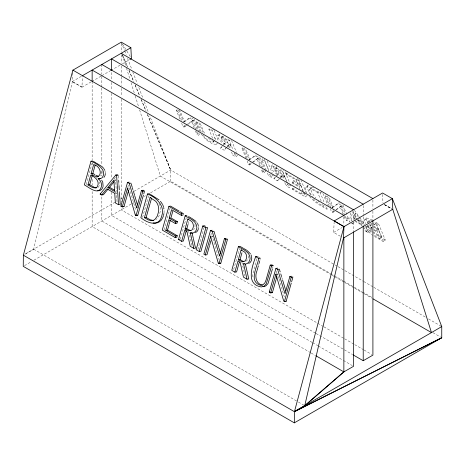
<?xml version="1.0" encoding="UTF-8"?>
<svg xmlns="http://www.w3.org/2000/svg" width="465" height="465" viewBox="0 0 465 465"><rect width="100%" height="100%" fill="white"/><g stroke="black" fill="none" stroke-linecap="round" stroke-linejoin="round"><path stroke-width="0.35" stroke-dasharray="2.33 1.74" d="M102.16 171.428L101.94 173.497L100.649 175.712M164.04 212.894L164.099 210.227M72.778 72.982L72.395 81.52L33.672 249.199L24.383 254.524M81.962 87.042L72.278 81.602L81.956 87.193L82.439 76.37M340.403 236.267L333.672 232.413L334.12 222.375M219.48 134.007L217.754 135.763L218.126 138.035L220.683 141.325L224.095 144.214L225.816 142.453L222.404 139.564L219.846 136.274L219.48 134.007L220.241 133.699M271.072 166.394L271.444 168.667L272.513 170.289L277.407 174.84L279.134 173.079L274.234 168.528L273.164 166.906L272.792 164.633L271.072 166.394L271.839 166.092L274.472 166.894L282.575 171.475L287.265 182.885M351.424 223.334L352.476 223.938L352.633 222.997M354.661 219.364L354.812 218.422L353.092 220.183M355.696 213.266L353.975 215.028L353.237 219.468L354.958 217.713L355.696 213.266L358.73 217.446M350.901 212.732L349.32 222.125L351.04 220.364L352.447 212.017M86.095 184.681L92.14 163.064M127.776 187.412L128.514 184.779M142.569 217.422L148.62 195.806M163.994 229.838L170.44 206.786M180.263 239.266L186.308 217.655M188.197 223.781L189.063 220.695M197.858 249.467L204.304 226.42M210.75 235.511L211.488 232.878M211.848 237.377L212.22 236.034L219.12 259.778M233.692 269.427L239.539 248.508M256.715 258.831L252.652 274.612L253.123 278.518M258.47 265.434L258.807 264.23M259.819 260.627L260.15 259.423M272.484 268.671L272.99 266.864M276.158 273.426L276.896 270.793M277.239 275.338L277.628 273.949L279.017 278.494M371.895 227.123L369.722 229.501L370.378 231.46L371.471 232.953M371.558 227.339L371.75 229.001M222.869 136.257L221.142 138.018C221.299 142.267 226.06 144.813 229.326 146.783L231.047 145.028C227.78 143.051 223.02 140.511 222.869 136.257L224.089 136.082M276.855 166.615L274.344 169.01L275.547 171.8A5.086 1.697 44.4 0 0 276.599 173.056L279.314 175.398L282.644 177.415L284.365 175.654L281.877 169.609M276.181 166.889L276.193 168.068L277.268 170.039A5.086 1.697 44.4 0 0 278.326 171.294L281.04 173.637L284.365 175.654M201.299 134.135C204.862 138.808 210 144.249 216.225 144.33L216.696 142.976M308.382 185.035L305.801 187.25L305.4 188.11L305.459 189.348L306.824 192.708M307.522 185.494L307.121 186.349C307.295 190.412 310.312 193.678 312.852 196.59M203.106 135.425C205.571 138.489 208.849 142.174 213.046 142.209L213.551 141.203M367.437 222.45L369.326 220.381L371.576 220.77M369.326 220.381L369.379 221.799M113.995 179.077L115.419 177.339M114.466 181.298L115.605 179.914L116.331 191.231L114.605 191.464M221.898 146.684L220.579 148.166L224.177 150.23L225.827 148.289M226.24 147.8L229.204 144.586L231.384 145.836L229.658 147.597L227.484 146.347M229.204 144.586L224.177 150.23M275.065 177.479L273.897 178.793L277.489 180.862L279.145 178.915M279.971 177.944L282.522 175.212L284.696 176.468L287.294 182.78M280.866 177.159L282.522 175.212M222.776 145.696L224.095 144.214M224.06 144.429L225.816 142.453M276.239 176.159L277.407 174.84M276.785 175.718L279.134 173.079M372.407 220.334L369.309 218.655L366.478 217.986L364.159 220.369L365.635 223.636M366.478 217.986L365.879 218.608L366.24 220.032L368.216 222.799M311.195 187.889L309.475 189.65M179.868 118.999L176.351 110.449L178.072 108.694M181.484 120.394L177.717 111.234L179.438 109.478L184.28 121.249L191.272 116.773M183.849 121.691L184.28 121.249M183.536 122.196L184.396 121.319M184.291 122.01L190.813 117.383M186.424 125.498L183.849 127.352L183.129 126.945L184.849 125.184L185.57 125.597L193.306 120.028L197.398 129.782M183.849 127.352L185.57 125.597M196.108 130.002L191.69 119.261L193.411 117.506M188.145 124.265L193.306 120.028M194.178 127.91L191.69 121.853L193.411 120.092M200.043 131.566L196.003 121.743L196.864 120.859M201.147 131.717L197.369 122.528L198.23 121.644M200.037 133.612L198.311 135.373L196.922 134.571L198.642 132.81M212.639 138.314L208.861 129.125L209.721 128.247M213.691 129.154L211.964 130.909L208.861 129.125M213.046 142.209L214.766 140.447M216.225 144.33L217.946 142.569M229.326 146.783L226.565 140.064L227.426 139.186M220.579 148.166L222.299 146.405M230.117 139.965L229.257 140.843L221.154 136.262L218.521 135.46L217.754 135.763M237.598 155.194L235.877 156.955L232.773 155.171L234.494 153.409L236.981 154.839M246.13 158.472L241.864 148.085L242.724 147.207M247.101 158.292L243.23 148.87L244.09 147.992M248.932 159.762L249.792 158.885L245.921 149.468M249.048 159.832L255.971 154.944M249.403 159.908L256.325 155.019M248.641 164.575L250.362 162.82L251.077 163.227L249.356 164.988L248.641 164.575L246.886 160.303M261.615 167.638L257.203 156.897L258.063 156.019M253.227 162.209L258.819 157.664L262.847 167.266M259.819 165.848L257.203 159.483L258.924 157.728M266.259 170.306L261.847 159.565L262.708 158.687M268.817 170.748L264.951 161.349L266.672 159.588M262.429 172.207L264.155 170.446L265.544 171.248L263.824 173.009L262.429 172.207L261.121 169.028M271.74 174.805L273.292 175.7L271.572 177.461L268.468 175.677L270.188 173.916M282.644 177.415L279.884 170.696L281.029 169.522M273.897 178.793L275.617 177.031M282.575 171.475L283.435 170.591M277.489 180.862L279.215 179.101M298.385 179.484L300.28 184.094L298.559 185.849L296.193 180.089L286.452 174.497L286.022 173.457L286.597 172.87M286.452 174.497L287.597 173.323M284.696 176.468L282.976 178.223L280.802 176.973M289.056 184.75L290.916 185.826L289.195 187.581L286.091 185.797L287.812 184.041M299.977 189.302L298.983 186.889L292.468 183.146L292.043 182.106L293.764 180.35L300.28 184.094M292.468 183.146L294.194 181.391L293.764 180.35M296.193 180.089L297.914 178.333M303.285 191.574L298.867 180.833L300.158 179.513M307.214 195.184L305.488 196.945L292.648 189.563L292.218 188.523L292.793 187.936M292.648 189.563L294.368 187.808M298.983 186.889L300.71 185.134L294.194 181.391M292.218 188.523L301.959 194.12L303.68 192.359M321.205 201.072L317.711 192.568L318.572 191.69M322.047 191.4L320.327 193.161L309.469 187.279L307.836 186.796L305.801 187.25M329.237 206.21L324.971 195.829L326.116 194.655M330.935 207.797L326.337 196.614L326.907 196.027M313.3 198.805A9.422 3.145 44.4 0 0 313.98 199.555A9.492 3.168 44.4 0 0 316.165 201.636L323.355 206.309L324.215 205.425M309.434 196.457L314.108 201.136L320.048 205.309L326.947 209.273L328.668 207.512M332.033 207.506L332.899 206.629L328.784 196.619M332.155 207.576L339.078 202.688M332.504 207.652L339.433 202.763M334.614 211.186L332.463 212.732L331.748 212.319L333.469 210.558M344.722 215.382L340.31 204.641L341.171 203.763M332.463 212.732L334.184 210.971M336.334 209.948L341.92 205.408L345.268 213.342M343.048 213.894L340.31 207.227L342.031 205.472M342.856 204.896L348.651 218.992L346.931 220.753L345.536 219.951L347.256 218.19L346.262 215.766M352.476 223.938L354.196 222.177M354.935 220.451L360.044 223.38L361.764 221.619L359.108 217.969M355.074 221.323L361.014 224.734L362.735 222.973L364.019 224.74M366.385 227.164L368.693 224.921L371.058 225.513L369.332 227.269L366.972 226.682L366.385 227.164C366.618 230.541 369.698 232.901 372.105 234.941M370.93 225.572L369.076 223.723M366.147 231.791L367.867 230.03L369.419 230.919L367.699 232.68L366.147 231.791L363.578 228.263M375.952 223.188L378.487 229.367L376.766 231.122L374.226 224.95L375.952 223.188L374.029 222.084M378.615 223.898L385.235 240.01L383.515 241.765L376.894 225.659L378.615 223.898L374.889 221.758M378.899 230.361L381.643 237.045L379.922 238.807L377.179 232.122L378.899 230.361L373.732 227.513M98.121 187.407L99.562 185.192L99.754 181.821M221.142 138.018L221.817 137.745L223.043 138.088L226.565 140.064M274.46 168.65L275.135 168.377A5.627 1.877 44.4 0 1 276.355 168.714L279.884 170.696M252.367 162.302L258.819 157.664M249.356 164.988L251.507 163.442M335.904 209.738L341.92 205.408M369.838 229.094L372.006 229.268M81.956 87.193L91.297 81.788M91.925 81.427L101.265 76.022M101.887 75.661L109.984 70.976M119.987 65.193L111.513 70.093L111.513 79.538M72.278 81.602L81.764 76.115M25.011 254.157L115.895 201.758M120.877 198.898L122.167 198.142M134.048 191.295L170.678 170.056L334.201 264.469M24.506 265.631L31.405 261.644M33.916 260.197L131.153 204.054M131.781 203.693L133.664 202.606M144.33 196.451L145.586 195.724M150.602 192.83L170.678 181.24L333.574 275.286M333.672 232.413L342.066 227.565M122.4 63.804L130.212 59.334M245.677 261.254L246.078 261.086A5.086 3.796 82.3 0 0 247.136 260.249L248.211 257.843L248.223 255.221M367.606 222.142L368.571 222.072M113.879 180.147L115.605 179.914M129.032 187.97L129.351 188L135.774 210.401M114.75 193.33L116.471 193.097L117.081 202.647M211.575 236.127L212.22 236.034M211.68 236.185L212.325 236.098M277.198 274.007L277.733 274.013M364.758 219.747L366.007 219.84L369.448 221.381M371 223.107L372.308 223.845M176.351 110.449L177.717 111.234M189.953 118.267L191.69 119.261M196.003 121.743L197.369 122.528M241.864 148.085L243.23 148.87M255.465 155.897L257.203 156.897M261.847 159.565L264.951 161.349M286.022 173.457L298.867 180.833M324.971 195.829L326.337 196.614M338.572 203.641L340.31 204.641M373.168 223.52L376.894 225.659M373.587 224.583L374.226 224.95M317.711 192.568L312.184 189.61A10.503 3.505 44.4 0 0 310.521 189.284A9.788 3.267 44.4 0 0 309.266 189.923L309.132 190.272A11.166 3.726 44.4 0 0 309.19 191.754L310.44 194.783M378.487 229.367L373.633 226.531M354.958 217.713L356.661 218.69M358.358 219.666L361.764 221.619M292.043 182.106L298.559 185.849M356.795 219.561L362.735 222.973M373.802 229.419L376.766 231.122M373.912 230.245L377.179 232.122M381.643 237.045L376.999 234.331L373.941 231.965M303.54 193.074L305.987 194.48M347.256 218.19L348.651 218.992M351.04 220.364L352.621 221.27M385.235 240.01L375.987 234.68L372.744 232.331M379.922 238.807L373.104 234.511M383.515 241.765L372.645 235.366M384.631 204.606L391.513 208.576M384.195 204.641L392.669 209.529M213.871 141.808L208.535 138.343M334.829 264.829L337.346 266.282M337.974 266.648L344.263 270.281M344.896 270.642L363.13 281.174M363.764 281.534L373.197 286.981M373.825 287.347L425.399 317.118M428.544 318.938L441.75 326.564M334.201 275.646L343.007 280.732M343.635 281.093L361.875 291.625M362.502 291.985L371.936 297.431M432.944 332.655L440.495 337.015M331.469 274.862L160.402 176.096L139.547 109.74M332.097 275.228L334.614 276.681M335.248 277.041L344.048 282.127M344.681 282.488L354.115 287.934M354.743 288.3L363.549 293.38M364.176 293.746L371.721 298.1M323.315 326.5L121.196 209.808L121.196 207.64M323.942 326.86L344.03 338.456M344.658 338.822L354.074 344.257M354.702 344.617L363.491 349.692M364.118 350.058L371.651 354.406M315.52 333.178L111.513 215.394L111.513 192.15M316.148 333.539L352.551 354.557M312.114 342.391L101.835 220.985L101.835 195.562M312.742 342.752L317.764 345.652M318.391 346.012L342.874 360.148M343.501 360.509L352.29 365.583M310.591 352.691L92.151 226.577L92.151 190.981M311.219 353.051L315.613 355.591M33.672 249.199L297.827 401.708M298.454 402.074L304.744 405.701M257.906 256.721L260.487 258.22M114.989 192.237L116.471 193.097M384.619 204.641L392.059 209.163M318.083 201.153L319.275 201.99M96.395 177.235L97.592 178.165M371.913 228.292L368.414 224.921M367.35 225.484L369.315 227.222M372.221 231.843L368.716 227.728L368.106 225.409M371.994 225.246L370.669 223.863M365.298 226.502L367.867 230.03M361.014 224.734L362.299 226.496M354.452 210.308L359.439 217.178M359.8 217.672L365.141 225.031M365.856 226.013L369.419 230.919M352.377 211.575L357.01 217.957M358.434 219.922L363.066 226.298M363.775 227.28L367.699 232.68M353.975 215.028L356.626 218.684M357.387 219.724L360.044 223.38M196.422 221.805L197.613 223.526M122.423 43.943L126.521 50.534M126.893 51.133L130.241 56.527M204.443 133.176L199.933 122.807M203.019 132.374L197.98 120.592M122.01 53.725L127.608 67.1M129.003 70.442L133.478 81.137M135.158 85.147L139.913 96.517M141.029 99.19L146.062 111.222M147.463 114.564L170.678 170.056L170.678 181.24M122.812 55.475L127.573 66.867M128.974 70.215L134.013 82.276M135.129 84.961L139.889 96.348M141.29 99.702L146.045 111.094M147.446 114.442L170.678 170.056L149.782 115.913M345.001 216.051L346.931 220.753M344.042 216.318L345.536 219.951M327.441 195.905L332.213 207.506M330.243 208.657L331.748 212.319M322.873 193.417L327.842 205.495M319.967 192.115L324.274 202.583M325.843 206.588L326.947 209.273M322.547 204.344L323.355 206.309M300.867 179.746L306.11 192.498M300.71 185.134L303.43 191.76M303.837 192.917L305.488 196.945M301.215 192.312L301.959 194.12M285.121 171.725L289.811 183.14M287.539 183.553L289.195 187.581M284.795 182.64L286.091 185.797M267.224 160.931L272.194 173.015M264.12 159.146L268.811 170.562M270.467 174.776L271.572 177.461M267.363 172.992L268.468 175.677M259.749 157.153L264.44 168.562M264.719 169.237L265.544 171.248M262.446 169.649L263.824 173.009M244.34 148.161L249.106 159.762M231.529 140.424L236.499 152.508M228.565 138.977L233.198 150.253M234.5 153.595L235.877 156.955M231.477 152.014L232.773 155.171M214.191 130.38L218.416 141.215M211.424 129.41L215.998 140.721M193.963 118.848L198.933 130.927M196.66 131.345L198.311 135.373M195.428 130.938L196.922 134.571M178.577 109.914L183.344 121.516M181.623 123.277L183.129 126.945M121.307 42.141L124.44 50.267M124.701 50.941L126.271 55.004M127.579 58.387L131.758 69.215M132.804 71.924L137.245 83.427M138.808 87.49L142.988 98.318M144.295 101.701L148.475 112.53M275.722 170.19L276.541 172.614M122.382 55.132L125.643 65.501M126.509 68.262L129.985 79.323M131.072 82.782L134.984 95.22M135.199 95.912L138.675 106.973M281.784 277.274L282.389 279.302M132.798 189.238L133.199 190.586M279.203 279.134L284.528 297.693M214.778 137.576L215.272 139.442M104.985 170.992L105.433 172.875M241.887 262.033L245.177 276.896M188.651 231.175L191.946 246.043M194.992 224.363L194.98 226.984L193.905 229.396A5.086 3.796 82.3 0 1 193.574 229.727M118.372 175.846L118.674 180.507M118.848 183.169L119.023 185.831M119.366 191.156L119.453 192.487M198.404 226.199L198.503 227.897M382.637 194.411L382.951 202.932M121.359 43.565L121.667 52.086M372.907 200.02L372.907 208.367M372.907 211.203L372.907 219.887M363.223 205.606L363.223 214.656M363.223 216.795L363.223 225.473M353.545 211.197L353.545 219.544M353.545 222.386L353.545 231.064M343.862 216.783L343.862 225.136M121.196 54.701L121.196 63.095M121.196 65.937L121.196 76.057M121.196 76.783L121.196 85.455M121.196 88.35L121.196 96.302M121.196 99.196L121.196 201.857M111.513 82.445L111.513 90.437M111.513 93.343L111.513 178.345M101.835 64.478L101.835 74.29M101.835 76.423L101.835 87.315M101.835 88.042L101.835 165.046M101.835 170.858L101.835 175.944M92.151 81.294L92.151 159.745M92.151 162.651L92.151 166.284M92.151 179.356L92.151 185.169M158.983 203.31A9.788 7.301 82.3 0 1 160.239 207.082L160.373 208.111A11.166 8.324 82.3 0 1 160.309 211.331L159.059 215.772L156.85 218.934A9.422 7.027 82.3 0 1 156.199 219.445M312.73 187.558A10.503 3.505 44.4 0 0 312.248 187.523A9.788 3.267 44.4 0 0 310.986 188.162L310.853 188.511A11.166 3.726 44.4 0 0 310.911 189.999L312.16 193.022L314.375 196.277A9.422 3.139 44.4 0 0 315.7 197.794M313.288 187.662A10.503 3.505 44.4 0 1 313.91 187.854"/><path stroke-width="0.7" d="M130.212 59.334L131.415 58.648L130.874 47.715L121.307 42.141L72.9 70.134L23.36 255.198L23.25 266.352L294.322 422.859L441.75 337.741L441.75 326.564L392.379 198.648L382.585 192.992L334.178 220.939L343.972 226.635L392.379 198.648L392.768 209.297L431.474 332.597L295.455 411.025L294.432 411.699L294.322 422.859M23.36 255.198L294.432 411.699L441.75 337.741L295.455 411.025L304.744 405.701L343.466 238.022L343.972 226.635L72.9 70.134M103.102 186.012L102.748 182.077L101.678 180.158M105.078 175.404L105.346 173.509M163.657 214.882L163.913 213.557M198.381 228.425L198.003 230.03L196.933 231.663L195.445 232.622M294.432 411.699L343.972 226.635M92.727 160.971L91.001 161.204L84.368 184.913C88.635 187.006 98.72 196.131 101.335 186.808C101.765 184.57 101.283 182.245 99.952 180.391C98.47 179.281 97.923 178.38 100.277 178.607M87.955 184.977L90.704 175.136C95.075 176.764 100.039 181.269 97.487 186.343A4.109 3.063 82.3 0 1 95.645 187.97L92.593 187.569L87.955 184.977L89.675 184.744L94.314 187.337L96.488 187.843M91.117 173.678L93.657 164.587C103.631 166.859 101.818 183.001 91.117 173.678L92.837 173.439L94.814 174.584M89.675 184.744L92.256 175.52M92.837 173.439L95.186 165.052M126.625 197.3L124.01 206.663L122.283 206.896L120.894 206.088L127.526 182.379L129.253 182.146M122.283 206.896L127.52 188.174L128.171 188.087M126.817 196.631L128.497 190.615M127.526 182.379L129.264 183.384L136.629 207.791L141.476 190.464L143.203 190.232L143.883 190.627M127.52 188.174L135.338 215.109L136.053 215.528L142.842 191.255L144.569 191.022M136.053 215.528L137.774 215.295L142.116 199.787M142.302 199.113L143.435 195.068M143.813 193.719L144.377 191.696M147.481 193.946L140.849 217.655C147.283 223.154 159.001 227.495 161.803 215.777C165.139 205.536 156.13 197.323 147.481 193.946L149.201 193.713L150.224 194.306M150.09 197.497L155.601 201.176A10.503 7.829 82.3 0 1 157.263 203.542A9.788 7.301 82.3 0 1 158.513 207.314L158.646 208.343A11.166 8.324 82.3 0 1 158.582 211.563L157.333 216.004L155.124 219.166A9.422 7.027 82.3 0 1 153.09 220.387A9.492 7.08 82.3 0 1 151.613 220.672L148.498 220.021L144.429 217.713L150.09 197.497L150.951 197.381M144.429 217.713L146.155 217.481L149.928 204.001M150.114 203.327L151.433 198.607M179.176 211.087L170.626 206.129L168.9 206.361L162.268 230.07L175.09 237.505L176.816 237.272L177.246 235.738L167.522 230.105L165.796 230.338L168.772 219.701L175.276 223.467L177.002 223.235M177.148 222.723L177.432 221.706L175.706 221.939L169.202 218.166L171.573 209.692L181.298 215.33L183.024 215.097M167.522 230.105L169.01 224.787M169.196 224.118L170.312 220.131M171.097 217.329L172.788 211.273M175.276 223.467L175.706 221.939M175.09 237.505L175.52 235.97L177.246 235.738M181.298 215.33L181.728 213.795L183.448 213.563L183.233 214.33M186.285 230.617L183.361 241.068L181.635 241.3L178.537 239.504L185.169 215.795L186.895 215.562M181.635 241.3L184.756 230.152L186.93 231.407L190.22 246.276L193.812 248.357L195.538 248.124L193.353 238.499M187.854 219.073L191.377 221.212A5.627 4.197 82.3 0 1 192.597 222.729C193.719 224.851 193.684 227.693 192.179 229.629A5.086 3.796 82.3 0 1 191.121 230.466L188.412 230.652L185.087 228.96L187.854 219.073L188.43 218.992M185.087 228.96L186.814 228.728L188.023 224.397M205.524 226.356L204.49 225.757L202.763 225.99L196.131 249.699L199.229 251.495L200.956 251.263L205.379 235.459M199.229 251.495L205.861 227.786L207.588 227.554L206.483 231.506M205.559 234.802L206.297 232.163M212.226 230.245L210.5 230.477L203.868 254.186L205.257 254.989L206.983 254.756L209.413 246.066M205.257 254.989L210.715 236.243M209.605 245.398L210.912 240.719M226.176 238.33L224.45 238.562L219.602 255.89L212.238 231.483L210.5 230.477M210.5 236.272L218.312 263.207L219.027 263.626L225.816 239.353L227.542 239.12L225.467 246.537M219.027 263.626L220.753 263.393L225.275 247.211M243.369 248.298L240.126 246.415L238.4 246.648L231.768 270.357L234.871 272.153L236.592 271.92L239.324 262.167M234.871 272.153L237.987 261.005L240.161 262.266L243.457 277.134L247.043 279.215L248.769 278.977L245.415 264.225M241.085 249.926L244.607 252.071A5.627 4.197 82.3 0 1 245.828 253.588C246.95 255.709 246.915 258.552 245.41 260.481A5.086 3.796 82.3 0 1 244.358 261.318L241.643 261.51L238.324 259.819L241.085 249.926L241.661 249.85M238.324 259.819L240.045 259.58L241.945 252.786M257.389 256.424L255.663 256.657C252.251 266.375 245.45 284.423 261.278 286.946L264.126 286.178L266.3 283.76L271.601 265.893L273.327 265.66M260.487 258.22L258.767 258.453C257.575 265.963 248.072 281.964 260.702 285.33L262.946 284.789L264.881 282.9L266.032 280.128L270.241 265.102L271.961 264.87L272.874 265.399M256.959 270.839C254.628 276.024 255.901 284.057 262.423 285.097M257.128 270.241L257.796 267.834M257.965 267.236L258.302 266.032M258.976 263.632L259.65 261.225M271.31 272.879L268.026 283.528L265.846 285.946L263.004 286.713M271.473 272.281L272.316 269.27M275.885 280.192L272.391 292.671L270.665 292.904L269.276 292.101L275.908 268.392L277.634 268.16M270.665 292.904L275.902 274.181L276.443 274.187M276.076 279.5L276.855 276.727M275.908 268.392L277.646 269.398L285.01 293.804L289.858 276.477L291.584 276.245M275.902 274.181L283.72 301.122L284.435 301.541L291.224 277.268L292.95 277.035M284.435 301.541L286.155 301.303L291.253 283.104M291.625 281.755L292.758 277.71M162.669 217.864L163.529 215.545M103.056 186.575C102.567 189.081 100.301 191.144 97.662 190.743M392.768 209.297L343.466 238.022M103.957 177.432L104.794 175.91M162.378 218.358C160.826 221.799 156.833 223.909 153.142 222.927M250.164 262.522L251.234 260.882L251.734 258.749L251.606 256.488M108.136 189.028L103.433 194.736L101.707 194.969L100.161 194.068L115.837 174.968L117.558 174.735M107.81 187.529L113.879 180.147L114.605 191.464L107.81 187.529L109.537 187.29L114.634 190.249M101.707 194.969L106.84 188.744L114.75 193.33L115.355 202.88L118.511 204.705L120.232 204.472L119.453 192.487M109.537 187.29L114.088 181.757M343.862 237.377L343.862 371.895L304.744 405.701L343.862 371.895L353.545 366.31L353.545 231.785M248.676 263.475L249.67 262.841M441.75 326.564L431.474 332.597L372.982 298.826M110.606 70.616L111.856 69.895M82.474 75.661L130.874 47.715M353.179 354.923L363.223 360.718L372.907 355.132L372.907 220.608M115.837 174.968L116.605 175.415L118.325 175.183M98.534 178.909L100.26 178.67M129.264 183.384L130.985 183.152M100.161 194.068L100.736 193.992M120.894 206.088L121.47 206.012M136.512 207.721L136.942 207.663M136.629 207.791L137.059 207.733M135.338 215.109L135.914 215.033M169.202 218.166L170.928 217.934L177.432 221.706M193.812 248.357L190.313 232.959L192.039 232.727L193.208 237.859M212.238 231.483L213.958 231.25L214.97 234.627M178.537 239.504L179.397 239.382M219.486 255.82L219.916 255.762M218.312 263.207L218.887 263.132M247.043 279.215L243.544 263.812L244.41 263.696M277.646 269.398L279.366 269.165L280.174 271.868M269.276 292.101L270.136 291.985M98.557 178.839L100.516 178.601L102.23 177.665C107.45 169.882 96.889 163.697 91.001 161.204M153.34 220.439L150.224 219.788L146.155 217.481M190.313 232.959C194.544 234.36 197.741 229.716 196.649 225.868C195.387 220.369 189.36 218.469 185.169 215.795M243.544 263.812C247.775 265.219 250.972 260.569 249.879 256.727C248.618 251.228 242.591 249.327 238.4 246.648M243.369 261.272L243.863 261.382M98.539 176.351L95.802 175.16M190.133 230.419L187.709 229.245M242.352 260.894L242.864 261.115M121.196 53.301L372.907 198.625M363.223 204.216L111.513 58.892L111.513 70.093M101.835 64.478L353.545 209.802M343.862 215.394L92.151 70.07L92.151 81.294M316.241 355.952L343.862 371.895M93.343 161.332L95.825 162.767M96.441 163.128L102.015 166.598L103.59 168.249M150.736 194.603L159.053 199.869M180.397 211.796L182.228 212.854M188.517 216.498L191.22 218.068M191.76 218.381L195.945 221.34M243.91 248.612L246.619 250.182M141.476 190.464L142.842 191.255M168.9 206.361L181.728 213.795M202.763 225.99L205.861 227.786M224.45 238.562L225.816 239.353M255.663 256.657L258.767 258.453M270.241 265.102L271.601 265.893M289.858 276.477L291.224 277.268M186.814 228.728L187.261 228.983M240.045 259.58L241.835 260.621M165.796 230.338L175.52 235.97M123.545 206.39L124.01 206.663M271.694 292.27L272.391 292.671M137.419 215.086L137.774 215.295M220.038 262.975L220.753 263.393M285.801 301.099L286.155 301.303M247.153 250.548L250.449 253.809M160.448 201.281L162.552 204.397M103.904 168.778L104.84 170.364M251.036 254.907L251.414 255.965M197.613 223.526L198.375 225.635M162.843 204.943L163.488 206.913M280.779 273.897L281.581 276.599M282.592 279.982L285.208 288.771M285.411 289.445L285.812 290.799M215.167 235.307L216.376 239.365M216.58 240.039L217.382 242.742M217.585 243.416L218.794 247.473M218.992 248.153L220.608 253.559M131.188 183.826L132.194 187.209M132.397 187.883L132.798 189.238M133.403 191.266L134.612 195.323M134.809 195.998L137.431 204.786M163.703 207.57L163.901 208.895M118.674 180.507L118.802 182.507M119.023 185.831L119.278 189.825M116.605 175.415L118.511 204.705M363.223 226.199L363.223 360.718"/></g></svg>
